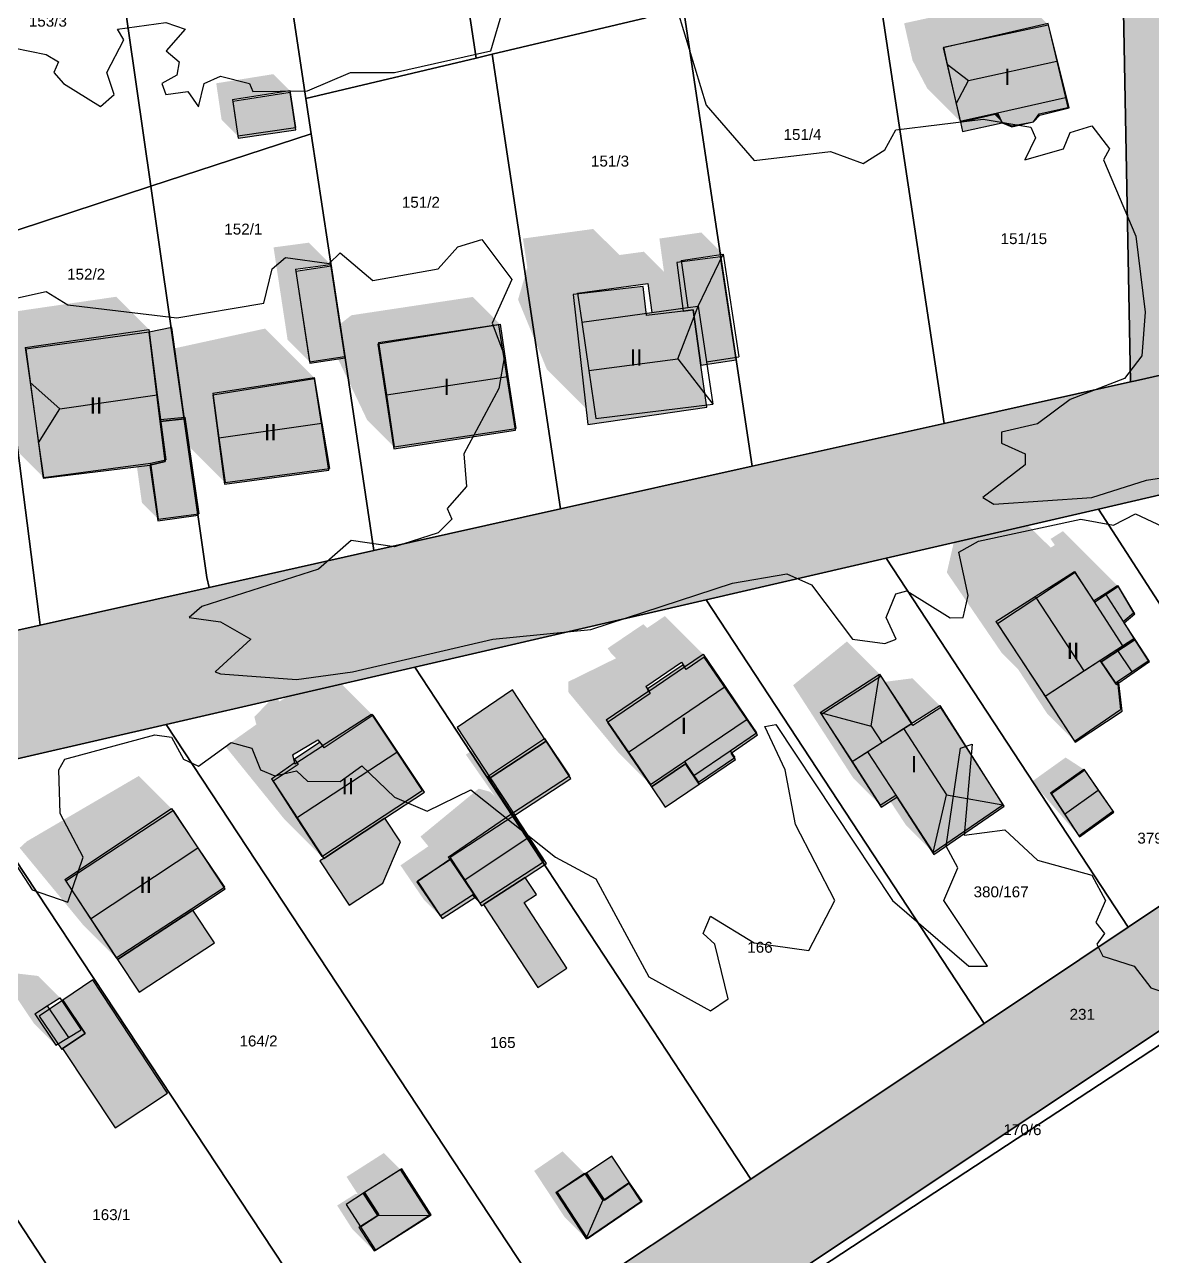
# Model space of a CAD drawing. Header units: millimetres. Extents: x 238 to 3518, y -74 to 2735.
# Drawn here: x 2136.5 to 2240, y 1288.6 to 1401.6 of the extents above; entities that cross this region are included whole.
import ezdxf
from ezdxf.enums import TextEntityAlignment as Align

# ---------------------------------------------------------------- set-up
doc = ezdxf.new("R2010")
doc.units = ezdxf.units.MM
for name, color, linetype in [('LP_Flurstueck_bez', 7, 'Continuous'), ('LP_Flurstuecke', 8, 'Continuous'), ('LP_Gebaeude_Dachaufsicht', 9, 'Continuous'), ('LP_Gebaeude_Dachschatten', 253, 'Continuous'), ('LP_Gebaeude_F', 254, 'Continuous'), ('LP_Gebaeude_Geschosszahl', 7, 'Continuous'), ('LP_Gebaeude_Schatten', 7, 'Continuous'), ('LP_Gebaeude_U', 7, 'Continuous'), ('LP_Topographie_Hoehenlinien', 8, 'Continuous'), ('LP_Verkehr_Strassen', 9, 'Continuous'), ('LP_Verkehr_Wege_Plaetze', 252, 'Continuous')]:
    doc.layers.add(name, color=color, linetype=linetype)
doc.styles.get("Standard").update_dxf_attribs({"font": 'arial.ttf'})

msp = doc.modelspace()

# ---------------------------------------------------------------- hatches: boundary and pattern name
at = {"layer": 'LP_Gebaeude_Dachschatten'}
for points in [[(2230.44, 1401.61), (2220.81, 1399.57), (2221.16, 1397.99), (2223.11, 1396.5), (2231.23, 1398.27)], [(2221.16, 1397.99), (2221.98, 1394.35), (2223.11, 1396.5)], [(2196.44, 1370.95), (2198.32, 1375.78), (2197.35, 1375.65), (2194.05, 1375.2), (2187.63, 1374.32), (2188.28, 1369.89)], [(2139.73, 1366.36), (2148.66, 1367.66), (2147.9, 1373.65), (2136.53, 1371.99), (2136.99, 1368.78)], [(2180.13, 1374.13), (2168.98, 1372.45), (2169.7, 1367.66), (2180.85, 1369.34)], [(2163.07, 1369.23), (2153.78, 1367.81), (2154.33, 1363.7), (2163.77, 1365.06)], [(2139.73, 1366.36), (2136.99, 1368.78), (2137.78, 1363.25)], [(2225.63, 1346.84), (2230.14, 1340), (2233.69, 1342.3), (2229.24, 1349.14)], [(2236.74, 1344.28), (2235.18, 1343.27), (2236.59, 1341.19), (2236.8, 1341.33), (2238.1, 1342.22)], [(2200.79, 1340.87), (2198.76, 1343.84), (2197.06, 1342.69), (2197.06, 1342.69), (2193.79, 1340.46), (2193.79, 1340.47), (2189.88, 1337.81), (2191.91, 1334.84)], [(2214.96, 1342.01), (2209.52, 1338.49), (2214.19, 1337.25)], [(2170.66, 1334.84), (2168.33, 1338.34), (2163.83, 1335.46), (2163.84, 1335.44), (2161.29, 1333.78), (2161.23, 1333.87), (2159.14, 1332.39), (2161.46, 1328.83)], [(2209.52, 1338.49), (2212.44, 1333.98), (2215.17, 1335.73), (2214.19, 1337.25)], [(2233.69, 1333.28), (2230.64, 1331.12), (2231.94, 1329.15), (2235.03, 1331.36)], [(2152.4, 1326.06), (2149.98, 1329.67), (2140.19, 1323.16), (2142.54, 1319.56)], [(2182.67, 1327), (2181.22, 1329.21), (2175.38, 1325.22), (2175.51, 1325.03), (2176.82, 1323.1)], [(2137.42, 1310.82), (2139.35, 1307.95), (2140.52, 1308.65), (2138.57, 1311.56)]]:
    msp.add_hatch(color=253, dxfattribs=at).paths.add_polyline_path(points)
at = {"layer": 'LP_Gebaeude_F'}
for points in [[(2220.79, 1399.51), (2222.37, 1392.68), (2225.81, 1393.47), (2226.2, 1392.6), (2227.1, 1392.24), (2229.08, 1392.7), (2229.66, 1393.31), (2232.37, 1393.98), (2230.44, 1401.73)], [(2155.6, 1394.56), (2156.08, 1391.21), (2161.39, 1391.97), (2160.85, 1395.4)], [(2222.37, 1392.68), (2222.57, 1391.83), (2226.2, 1392.6), (2225.81, 1393.47)], [(2161.4, 1378.97), (2162.66, 1370.56), (2165.9, 1371.04), (2164.64, 1379.46)], [(2196.34, 1379.78), (2196.92, 1375.34), (2197.84, 1375.46), (2198.56, 1370.38), (2201.79, 1370.85), (2200.37, 1380.32)], [(2186.84, 1376.85), (2188.19, 1364.93), (2199.09, 1366.51), (2198.56, 1370.38), (2197.84, 1375.46), (2196.92, 1375.34), (2193.58, 1374.94), (2193.27, 1377.58)], [(2147.92, 1373.39), (2148.94, 1365.21), (2151.18, 1365.43), (2150, 1373.82)], [(2168.92, 1372.31), (2170.37, 1362.7), (2181.55, 1364.41), (2180, 1374.08)], [(2136.6, 1371.85), (2138.21, 1360.01), (2147.99, 1361.2), (2149.39, 1361.52), (2148.94, 1365.21), (2147.92, 1373.39)], [(2153.76, 1367.63), (2154.85, 1359.45), (2164.42, 1360.72), (2163.09, 1369.1)], [(2147.99, 1361.2), (2148.71, 1356.07), (2152.42, 1356.59), (2151.18, 1365.43), (2148.94, 1365.21), (2149.39, 1361.52)], [(2225.78, 1346.64), (2232.91, 1335.77), (2237.22, 1338.6), (2236.92, 1341.21), (2236.71, 1341.07), (2235.29, 1343.15), (2238.42, 1345.19), (2237.41, 1346.73), (2238.38, 1347.54), (2236.89, 1350.04), (2234.71, 1348.61), (2232.92, 1351.33)], [(2235.29, 1343.15), (2236.71, 1341.07), (2236.92, 1341.21), (2239.74, 1343.17), (2238.42, 1345.19)], [(2189.99, 1337.57), (2194.02, 1331.66), (2197.14, 1333.78), (2198.41, 1331.91), (2201.74, 1334.17), (2201.33, 1334.77), (2203.75, 1336.43), (2198.86, 1343.57), (2197.2, 1342.44), (2196.92, 1342.86), (2193.63, 1340.64), (2193.9, 1340.23)], [(2209.64, 1338.3), (2215.11, 1329.81), (2216.54, 1330.73), (2219.95, 1325.46), (2226.38, 1329.89), (2220.57, 1338.94), (2218, 1337.29), (2215.09, 1341.81)], [(2176.18, 1337.11), (2179.22, 1332.49), (2184.37, 1335.87), (2181.28, 1340.56)], [(2159.29, 1332.2), (2163.94, 1325.1), (2169.56, 1328.78), (2173.18, 1331.18), (2168.49, 1338.26), (2163.97, 1335.26), (2163.63, 1335.78), (2161.25, 1334.22), (2161.59, 1333.71)], [(2179.22, 1332.49), (2181.48, 1329.06), (2186.63, 1332.44), (2184.37, 1335.87)], [(2194.02, 1331.66), (2195.29, 1329.79), (2198.41, 1331.91), (2197.14, 1333.78)], [(2230.73, 1331.02), (2233.32, 1327.09), (2236.45, 1329.35), (2233.78, 1333.19)], [(2140.29, 1323.01), (2145.03, 1315.82), (2151.93, 1320.36), (2154.9, 1322.32), (2150.16, 1329.51)], [(2163.6, 1324.88), (2166.28, 1320.8), (2169.38, 1322.84), (2170.98, 1326.61), (2169.56, 1328.78), (2163.94, 1325.1)], [(2175.55, 1325.18), (2175.65, 1325.02), (2177.89, 1321.58), (2178.43, 1320.75), (2178.62, 1320.87), (2182.44, 1323.36), (2184.38, 1324.62), (2181.48, 1329.06)], [(2172.56, 1323.01), (2174.8, 1319.57), (2177.89, 1321.58), (2175.65, 1325.02)], [(2178.62, 1320.87), (2183.58, 1313.26), (2186.26, 1315.01), (2182.33, 1321.05), (2183.47, 1321.78), (2182.44, 1323.36)], [(2145.03, 1315.82), (2147.01, 1312.81), (2153.91, 1317.34), (2151.93, 1320.36)], [(2139.98, 1307.65), (2144.79, 1300.37), (2149.62, 1303.56), (2142.77, 1313.95), (2139.99, 1312.09), (2142.04, 1309.02)], [(2137.82, 1310.63), (2139.9, 1307.57), (2139.98, 1307.65), (2142.04, 1309.02), (2139.99, 1312.09)], [(2188.06, 1296.22), (2189.71, 1293.72), (2192.02, 1295.33), (2190.4, 1297.77)], [(2167.31, 1291.29), (2168.69, 1289.13), (2173.8, 1292.39), (2171.11, 1296.6), (2167.69, 1294.42), (2169, 1292.37)], [(2185.37, 1294.45), (2188.15, 1290.21), (2193.17, 1293.63), (2192.02, 1295.33), (2189.71, 1293.72), (2188.06, 1296.22)], [(2166, 1293.34), (2167.31, 1291.29), (2169, 1292.37), (2167.69, 1294.42)]]:
    msp.add_hatch(color=254, dxfattribs=at).paths.add_polyline_path(points)
at = {"layer": 'LP_Gebaeude_Schatten'}
for points in [[(2220.81, 1399.57), (2222.34, 1392.75), (2219.34, 1395.75), (2217.98, 1398.35), (2217.21, 1401.75), (2222.83, 1402.97), (2222.68, 1403.6), (2227.44, 1404.61), (2230.44, 1401.61), (2220.81, 1399.57)], [(2154.08, 1396.24), (2159.32, 1397.08), (2160.82, 1395.58), (2155.58, 1394.74), (2156.07, 1391.41), (2154.57, 1392.91), (2154.08, 1396.24)], [(2244.31, 1389.9), (2243.37, 1394.13), (2244.01, 1395.51), (2246.64, 1394.9), (2248.64, 1392.9), (2247.01, 1392.51), (2245.37, 1392.13), (2246.89, 1385.28), (2243.96, 1384.62), (2244.81, 1380.86), (2245.53, 1377.72), (2246.39, 1373.95), (2242.39, 1377.95), (2239.03, 1384.22), (2238.31, 1387.36), (2239.96, 1388.62), (2242.39, 1389.78), (2244.31, 1389.9)], [(2225.78, 1393.53), (2226.18, 1392.68), (2225.41, 1393.44), (2225.78, 1393.53)], [(2200.61, 1380.55), (2196.75, 1379.99), (2197.35, 1375.65), (2194.05, 1375.2), (2193.68, 1377.87), (2187.23, 1376.99), (2187.63, 1374.32), (2188.28, 1369.89), (2188.93, 1365.47), (2184.43, 1369.97), (2181.78, 1376.39), (2182.63, 1379.32), (2182.23, 1381.99), (2188.68, 1382.87), (2191.08, 1380.48), (2192.35, 1380.65), (2193.32, 1380.78), (2195.17, 1378.94), (2194.75, 1381.99), (2198.61, 1382.55), (2200.61, 1380.55)], [(2159.34, 1381.18), (2162.58, 1381.61), (2164.58, 1379.61), (2161.34, 1379.18), (2162.63, 1370.69), (2160.63, 1372.69), (2159.34, 1381.18)], [(2147.9, 1373.65), (2136.53, 1371.99), (2136.99, 1368.78), (2137.78, 1363.25), (2138.24, 1360.05), (2135.24, 1363.05), (2132.78, 1368.25), (2131.99, 1373.78), (2133.53, 1374.99), (2144.9, 1376.65), (2147.9, 1373.65)], [(2180.13, 1374.13), (2168.98, 1372.45), (2170.42, 1362.86), (2167.92, 1365.36), (2165.2, 1371.06), (2165.84, 1371.15), (2165.4, 1374.1), (2166.48, 1374.95), (2177.63, 1376.63), (2180.13, 1374.13)], [(2158.57, 1373.73), (2163.07, 1369.23), (2153.78, 1367.81), (2154.89, 1359.59), (2151.6, 1362.88), (2151.2, 1365.6), (2148.95, 1365.38), (2148.74, 1367.01), (2149.3, 1367.06), (2148.44, 1369.41), (2148.39, 1369.78), (2149.78, 1371.81), (2158.57, 1373.73)], [(2146.78, 1361.19), (2148.05, 1361.36), (2148.76, 1356.24), (2147.26, 1357.74), (2146.78, 1361.19)], [(2235.65, 1349.42), (2234.58, 1348.75), (2232.84, 1351.43), (2225.63, 1346.84), (2230.14, 1340), (2232.85, 1335.87), (2230.35, 1338.37), (2227.64, 1342.5), (2226.14, 1344), (2221.13, 1351.34), (2222.24, 1356.14), (2228.34, 1355.93), (2230.66, 1353.62), (2231.04, 1353.86), (2230.65, 1354.42), (2231.79, 1355.14), (2236.79, 1350.14), (2235.65, 1349.42)], [(2186.41, 1340.34), (2186.38, 1341.31), (2190.78, 1343.47), (2190.29, 1343.96), (2190.29, 1343.97), (2190, 1344.38), (2193.28, 1346.6), (2193.63, 1346.25), (2195.26, 1347.34), (2198.76, 1343.84), (2197.06, 1342.69), (2196.78, 1343.1), (2193.5, 1340.88), (2193.79, 1340.47), (2189.88, 1337.81), (2191.91, 1334.84), (2193.94, 1331.87), (2190.94, 1334.87), (2186.41, 1340.34)], [(2209.94, 1336.48), (2207.02, 1340.99), (2211.96, 1345.01), (2214.96, 1342.01), (2209.52, 1338.49), (2212.44, 1333.98), (2215.02, 1330), (2212.52, 1332.5), (2209.94, 1336.48)], [(2154.96, 1335.33), (2155.64, 1335.89), (2157.73, 1337.37), (2157.76, 1337.39), (2157.58, 1338.09), (2159.41, 1339.98), (2159.89, 1339.5), (2164.33, 1342.34), (2168.33, 1338.34), (2163.83, 1335.46), (2163.41, 1335.98), (2161.08, 1334.59), (2161.26, 1333.89), (2161.23, 1333.87), (2159.14, 1332.39), (2161.46, 1328.83), (2163.78, 1325.26), (2160.28, 1328.76), (2154.96, 1335.33)], [(2217.91, 1337.48), (2215.42, 1341.3), (2217.98, 1341.63), (2220.48, 1339.13), (2217.91, 1337.48)], [(2182.21, 1338.11), (2184.21, 1336.11), (2178.99, 1332.62), (2181.22, 1329.21), (2175.38, 1325.22), (2175.51, 1325.03), (2172.49, 1322.96), (2174.63, 1319.82), (2173.13, 1321.32), (2170.99, 1324.46), (2173.55, 1326.21), (2172.82, 1327.1), (2178.17, 1331.5), (2179.22, 1331.21), (2179.72, 1330.71), (2176.99, 1334.62), (2182.21, 1338.11)], [(2233.69, 1333.28), (2230.64, 1331.12), (2233.24, 1327.18), (2228.94, 1332.15), (2232.03, 1334.36), (2233.69, 1333.28)], [(2197.05, 1333.99), (2197.92, 1332.72), (2198.33, 1332.11), (2196.7, 1333.75), (2197.05, 1333.99)], [(2136.69, 1326.66), (2146.98, 1332.67), (2149.98, 1329.67), (2140.19, 1323.16), (2142.54, 1319.56), (2144.89, 1315.96), (2141.89, 1318.96), (2136.04, 1326.06), (2136.69, 1326.66)], [(2215.83, 1330.51), (2216.45, 1330.9), (2219.88, 1325.65), (2217.38, 1328.15), (2215.83, 1330.51)], [(2177.7, 1321.81), (2178.26, 1320.99), (2177.53, 1321.71), (2177.7, 1321.81)], [(2137.42, 1310.82), (2139.35, 1307.95), (2137.35, 1309.95), (2135.42, 1312.82), (2135.57, 1314.56), (2137.73, 1314.31), (2139.73, 1312.31), (2137.42, 1310.82)], [(2166.04, 1295.87), (2169.47, 1298.06), (2170.97, 1296.56), (2167.54, 1294.37), (2168.87, 1292.31), (2167.18, 1291.24), (2168.56, 1289.08), (2166.56, 1291.08), (2165.18, 1293.24), (2166.87, 1294.31), (2167.05, 1294.31), (2166.04, 1295.87)], [(2186.04, 1292.19), (2183.26, 1296.42), (2185.87, 1298.21), (2187.87, 1296.21), (2185.26, 1294.42), (2188.04, 1290.19), (2186.54, 1291.69), (2186.04, 1292.19)], [(2189.57, 1293.7), (2188.4, 1295.43), (2190.43, 1296.82), (2191.93, 1295.32), (2189.57, 1293.7)]]:
    msp.add_hatch(color=7, dxfattribs=at).paths.add_polyline_path(points)
at = {"layer": 'LP_Verkehr_Strassen'}
for points in [[(2043.69, 1321.63), (2046.54, 1314.65), (2048.68, 1316.27), (2050.73, 1317.18), (2055.62, 1318.53), (2064.41, 1320.95), (2088.17, 1327.01), (2114.55, 1333.15), (2137.44, 1338.17), (2184.07, 1348.41), (2214.52, 1355.66), (2240.75, 1361.65), (2289.51, 1372.5), (2309.58, 1378.38), (2320.3, 1381.91), (2320.87, 1382.1), (2331.34, 1385.46), (2333.57, 1385.45), (2335.19, 1385.22), (2336.35, 1384.3), (2337.21, 1383.3), (2337.21, 1382.14), (2336.74, 1381.37), (2335.43, 1379.98), (2333.29, 1378.13), (2338.45, 1378.88), (2340.46, 1381.09), (2343.08, 1383.46), (2345.88, 1385.62), (2354.95, 1391.96), (2364.07, 1398.22), (2373.26, 1404.38), (2382.5, 1410.46), (2391.8, 1416.45), (2401.29, 1422.1), (2410.67, 1427.92), (2419.94, 1433.91), (2429.07, 1440.03), (2533.35, 1509.42), (2534.98, 1509.74), (2536.6, 1509.33), (2537.88, 1508.27), (2543.88, 1512.3), (2543.03, 1513.45), (2541.97, 1514.86), (2538.59, 1519.39), (2426.02, 1444.59), (2421.02, 1441.22), (2379.71, 1414.99), (2360.11, 1405.3), (2339.62, 1395.95), (2319.26, 1388.15), (2297.95, 1381.2), (2282.88, 1377.14), (2269.95, 1374.06), (2257.1, 1371), (2246.14, 1368.71), (2245.2, 1370.45), (2238.43, 1368.93), (2238, 1368.84), (2237.94, 1366.48), (2236.44, 1366.18), (2226.71, 1364), (2175.03, 1352.44), (2146.14, 1345.97), (2115.61, 1339.3), (2094.22, 1334.28), (2049.71, 1322.86)], [(2028.83, 1384.66), (2066.66, 1405.14), (2074.73, 1410.63), (2080.24, 1412.87), (2096.7, 1419.53), (2097.16, 1419.71), (2122.53, 1429.48), (2125.18, 1430.5), (2127.1, 1430.95), (2141.27, 1434.27), (2141.74, 1434.38), (2156.18, 1435.63), (2171.97, 1438.1), (2187.67, 1441.26), (2202.97, 1447.12), (2218.25, 1453.02), (2229.62, 1457.42), (2236.23, 1451.84), (2237.16, 1412.59), (2238, 1368.84), (2238.43, 1368.93), (2245.2, 1370.45), (2243.4, 1373.84), (2242.69, 1411.97), (2242.24, 1436.06), (2242.1, 1442.33), (2241.63, 1456.45), (2244.29, 1462.55), (2255.24, 1464.18), (2271.1, 1464.35), (2270.4, 1473.48), (2274.6, 1487.45), (2275.9, 1491.74), (2275.46, 1502.58), (2272.22, 1502.45), (2269.33, 1496.35), (2268.39, 1487.61), (2262.05, 1471.38), (2251.8, 1474.39), (2218.84, 1460.74), (2186.02, 1447.16), (2167.82, 1442.97), (2153.6, 1441.05), (2149, 1440.43), (2124.6, 1434.21), (2042.4, 1403.31), (2038.69, 1405.18), (2036.74, 1401.12)]]:
    msp.add_hatch(color=9, dxfattribs=at).paths.add_polyline_path(points)
at = {"layer": 'LP_Verkehr_Wege_Plaetze'}
for points in [[(2045.47, 1309.01), (2046.65, 1306.43), (2047.47, 1304.83), (2049.74, 1306.57), (2053.28, 1315.25), (2063.33, 1317.56), (2081.88, 1321.83), (2095.87, 1325.04), (2111.55, 1328.65), (2130.33, 1332.98), (2149.49, 1337.4), (2172.3, 1342.66), (2199.03, 1348.83), (2215.55, 1352.64), (2235.05, 1357.15), (2241.11, 1358.55), (2259.21, 1362.84), (2264.59, 1364.11), (2284.04, 1368.69), (2286.52, 1369.36), (2321.91, 1378.85), (2320.87, 1382.1), (2320.3, 1381.91), (2309.58, 1378.38), (2289.51, 1372.5), (2240.75, 1361.65), (2214.52, 1355.66), (2184.07, 1348.41), (2137.44, 1338.17), (2114.55, 1333.15), (2088.17, 1327.01), (2064.41, 1320.95), (2055.62, 1318.53), (2050.73, 1317.18), (2048.68, 1316.27), (2046.54, 1314.65), (2046.46, 1314.46), (2045.5, 1311.58)], [(2097.25, 1233.36), (2106.09, 1219.68), (2109.26, 1221.8), (2111.19, 1223.07), (2347.02, 1380.12), (2338.45, 1378.88), (2333.29, 1378.13), (2324.93, 1376.92), (2291.77, 1354.8), (2272.71, 1342.08), (2268.01, 1338.94), (2267.47, 1338.61), (2253.21, 1329.09), (2237.78, 1318.78), (2224.57, 1309.96), (2203.14, 1295.67), (2184.94, 1283.54), (2169.7, 1273.37), (2154.57, 1263.28), (2147.21, 1258.36), (2139.86, 1253.45), (2107.11, 1231.45)], [(2032.67, 1330.44), (2033.6, 1326.3), (2035.05, 1325.02), (2036.94, 1323.47), (2037.62, 1322.92), (2040.52, 1321.46), (2042.78, 1321.45), (2043.69, 1321.63), (2049.71, 1322.86), (2094.22, 1334.28), (2115.61, 1339.3), (2146.14, 1345.97), (2175.03, 1352.44), (2226.71, 1364), (2236.44, 1366.18), (2237.94, 1366.48), (2238, 1368.84), (2220.87, 1365.02), (2203.27, 1361.09), (2185.66, 1357.17), (2168.55, 1353.35), (2153.43, 1349.97), (2137.91, 1346.5), (2114.48, 1341.26), (2089.75, 1335.74), (2086.81, 1335.08), (2069.11, 1331.93), (2049.45, 1327.57), (2042.02, 1325.84)]]:
    msp.add_hatch(color=252, dxfattribs=at).paths.add_polyline_path(points)

# ---------------------------------------------------------------- linework, layer by layer
at = {"layer": 'LP_Flurstuecke', "color": 8}
for points in [[(2111.19, 1223.07), (2127.02, 1220.44), (2211.36, 1211.54), (2284.36, 1204.41), (2368.34, 1196.21), (2459.74, 1185.46), (2481.94, 1181.46), (2490.63, 1179.32), (2500.26, 1175.99), (2512.75, 1170.78), (2532.27, 1442.96), (2453.98, 1450), (2443.46, 1443.02), (2350.52, 1380.04)], [(2171.97, 1438.1), (2177.92, 1398.56), (2179.4, 1398.91), (2193.53, 1402.26), (2187.67, 1441.26)], [(2156.18, 1435.63), (2162.3, 1394.86), (2177.92, 1398.56), (2171.97, 1438.1)], [(2141.27, 1434.27), (2148.08, 1386.8), (2162.78, 1391.59), (2162.3, 1394.86), (2156.18, 1435.63), (2141.74, 1434.38)], [(2127.1, 1430.95), (2133.35, 1381.97), (2148.08, 1386.8), (2141.27, 1434.27)], [(2214.52, 1407.23), (2220.87, 1365.02), (2238, 1368.84), (2237.16, 1412.59), (2224.78, 1409.66)], [(2196.96, 1403.07), (2203.27, 1361.09), (2220.87, 1365.02), (2214.52, 1407.23), (2209.17, 1405.97)], [(2179.4, 1398.91), (2185.66, 1357.17), (2203.27, 1361.09), (2196.96, 1403.07), (2193.53, 1402.26)], [(2162.3, 1394.86), (2162.78, 1391.59), (2165.9, 1371.04), (2168.55, 1353.35), (2185.66, 1357.17), (2179.4, 1398.91), (2177.92, 1398.56)], [(2148.08, 1386.8), (2153.23, 1350.87), (2153.43, 1349.97), (2168.55, 1353.35), (2165.9, 1371.04), (2162.78, 1391.59)], [(2133.35, 1381.97), (2137.79, 1347.49), (2137.91, 1346.5), (2153.43, 1349.97), (2153.23, 1350.87), (2148.08, 1386.8)], [(2109.9, 1376.74), (2110.32, 1373.47), (2114.48, 1341.26), (2137.91, 1346.5), (2137.79, 1347.49), (2133.35, 1381.97)], [(2111.19, 1223.07), (2350.52, 1380.04), (2349.39, 1381.72), (2347.02, 1380.12)], [(2097.25, 1233.36), (2106.09, 1219.68), (2109.26, 1221.8), (2111.19, 1223.07), (2347.02, 1380.12), (2338.45, 1378.88), (2333.29, 1378.13), (2324.93, 1376.92), (2291.77, 1354.8), (2272.71, 1342.08), (2268.01, 1338.94), (2267.47, 1338.61), (2253.21, 1329.09), (2237.78, 1318.78), (2224.57, 1309.96), (2203.14, 1295.67), (2184.94, 1283.54), (2169.7, 1273.37), (2154.57, 1263.28), (2147.21, 1258.36), (2139.86, 1253.45), (2107.11, 1231.45)], [(2235.05, 1357.15), (2243.38, 1344.28), (2247.41, 1338.06), (2250.63, 1333.08), (2253.21, 1329.09), (2267.47, 1338.61), (2268.01, 1338.94), (2263.51, 1351.16), (2260.46, 1359.43), (2259.27, 1362.66), (2259.21, 1362.84), (2241.11, 1358.55)], [(2215.55, 1352.64), (2237.78, 1318.78), (2253.21, 1329.09), (2250.63, 1333.08), (2247.41, 1338.06), (2243.38, 1344.28), (2235.05, 1357.15)], [(2199.03, 1348.83), (2224.57, 1309.96), (2237.78, 1318.78), (2215.55, 1352.64)], [(2172.3, 1342.66), (2203.14, 1295.67), (2224.57, 1309.96), (2199.03, 1348.83)], [(2149.49, 1337.4), (2184.94, 1283.54), (2203.14, 1295.67), (2172.3, 1342.66)], [(2130.33, 1332.98), (2169.7, 1273.37), (2184.94, 1283.54), (2149.49, 1337.4)], [(2111.55, 1328.65), (2124.54, 1309.09), (2124.58, 1309.02), (2127.69, 1304.3), (2154.57, 1263.28), (2169.7, 1273.37), (2130.33, 1332.98)], [(2095.87, 1325.04), (2102.25, 1315.38), (2108.03, 1306.6), (2119.57, 1289.12), (2130.21, 1284.22), (2147.21, 1258.36), (2154.57, 1263.28), (2127.69, 1304.3), (2124.58, 1309.02), (2124.54, 1309.09), (2111.55, 1328.65)]]:
    msp.add_lwpolyline(points, close=True, dxfattribs=at)
for points in [[(2237.16, 1412.59), (2238, 1368.84), (2238.43, 1368.93), (2245.2, 1370.45)], [(2245.2, 1370.45), (2238.43, 1368.93), (2238, 1368.84), (2220.87, 1365.02), (2203.27, 1361.09), (2185.66, 1357.17), (2168.55, 1353.35), (2153.43, 1349.97), (2137.91, 1346.5), (2114.48, 1341.26)], [(2130.33, 1332.98), (2149.49, 1337.4), (2172.3, 1342.66), (2199.03, 1348.83), (2215.55, 1352.64), (2235.05, 1357.15), (2241.11, 1358.55)]]:
    msp.add_lwpolyline(points, dxfattribs=at)
at = {"layer": 'LP_Gebaeude_Dachaufsicht', "color": 9}
for p, q in [((2220.81, 1399.57, 78.25), (2230.44, 1401.61, 78.25)), ((2230.44, 1401.61, 78.25), (2231.23, 1398.27, 81.69)), ((2220.81, 1399.57, 78.25), (2221.16, 1397.99, 79.84)), ((2221.16, 1397.99, 79.84), (2223.11, 1396.5, 81.69)), ((2221.16, 1397.99, 79.84), (2221.98, 1394.35, 79.87)), ((2223.11, 1396.5, 81.69), (2231.23, 1398.27, 81.69)), ((2231.23, 1398.27, 81.69), (2232.02, 1394.94, 78.25)), ((2221.98, 1394.35, 79.87), (2223.11, 1396.5, 81.69)), ((2155.58, 1394.74, 76.26), (2160.82, 1395.58, 76.26)), ((2160.82, 1395.58, 76.26), (2161.36, 1392.17, 76.26)), ((2155.58, 1394.74, 76.26), (2156.07, 1391.41, 76.26)), ((2221.98, 1394.35, 79.87), (2222.34, 1392.75, 78.25)), ((2225.78, 1393.53, 78.25), (2232.02, 1394.94, 78.25)), ((2229.6, 1393.44, 78.25), (2232.23, 1394.02, 78.25)), ((2232.02, 1394.94, 78.25), (2232.23, 1394.02, 78.25)), ((2222.34, 1392.75, 78.25), (2225.78, 1393.53, 78.25)), ((2225.78, 1393.53, 78.25), (2226.18, 1392.68, 78.25)), ((2229.08, 1392.69, 78.25), (2229.6, 1393.44, 78.25)), ((2156.07, 1391.41, 76.26), (2161.36, 1392.17, 76.26)), ((2226.18, 1392.68, 78.25), (2227.08, 1392.33, 78.25)), ((2227.08, 1392.33, 78.25), (2229.08, 1392.69, 78.25)), ((2196.75, 1379.99, 77.5), (2200.61, 1380.55, 77.5)), ((2198.32, 1375.78, 77.5), (2200.61, 1380.55, 77.5)), ((2198.32, 1375.78, 77.5), (2200.61, 1380.55, 77.5)), ((2200.61, 1380.55, 77.5), (2202.05, 1371.12, 77.5)), ((2161.34, 1379.18, 77.8), (2164.58, 1379.61, 77.8)), ((2164.58, 1379.61, 77.8), (2165.84, 1371.15, 77.8)), ((2196.75, 1379.99, 77.5), (2197.35, 1375.65, 77.5)), ((2161.34, 1379.18, 77.8), (2162.63, 1370.69, 77.8)), ((2187.23, 1376.99, 81.48), (2193.68, 1377.87, 81.48)), ((2187.23, 1376.99, 81.48), (2187.63, 1374.32, 81.48)), ((2193.68, 1377.87, 81.48), (2194.05, 1375.2, 81.48)), ((2187.63, 1374.32, 81.48), (2194.05, 1375.2, 81.48)), ((2194.05, 1375.2, 81.48), (2197.35, 1375.65, 81.48)), ((2196.44, 1370.95, 83.88), (2198.32, 1375.78, 81.48)), ((2197.35, 1375.65, 81.48), (2198.32, 1375.78, 81.48)), ((2197.35, 1375.65, 77.5), (2198.32, 1375.78, 77.5)), ((2198.32, 1375.78, 81.48), (2199.07, 1370.68, 81.48)), ((2198.32, 1375.78, 77.5), (2199.07, 1370.68, 77.5)), ((2136.53, 1371.99, 79.44), (2147.9, 1373.65, 79.44)), ((2147.9, 1373.65, 79.44), (2148.66, 1367.66, 84.71)), ((2168.98, 1372.45, 78.56), (2180.13, 1374.13, 78.56)), ((2180.13, 1374.13, 78.56), (2180.85, 1369.34, 82.92)), ((2187.63, 1374.32, 81.48), (2188.28, 1369.89, 83.88)), ((2168.98, 1372.45, 78.56), (2169.7, 1367.66, 82.92)), ((2136.53, 1371.99, 79.44), (2136.99, 1368.78, 82.27)), ((2162.63, 1370.69, 77.8), (2165.84, 1371.15, 77.8)), ((2188.28, 1369.89, 83.88), (2196.44, 1370.95, 83.88)), ((2196.44, 1370.95, 83.88), (2199.64, 1366.78, 81.48)), ((2199.07, 1370.68, 77.5), (2202.05, 1371.12, 77.5)), ((2199.07, 1370.68, 81.48), (2199.64, 1366.78, 81.48)), ((2153.78, 1367.81, 81.56), (2163.07, 1369.23, 81.56)), ((2163.07, 1369.23, 81.56), (2163.77, 1365.06, 83.81)), ((2169.7, 1367.66, 82.92), (2180.85, 1369.34, 82.92)), ((2180.85, 1369.34, 82.92), (2181.58, 1364.56, 78.56)), ((2188.28, 1369.89, 83.88), (2188.93, 1365.47, 81.48)), ((2136.99, 1368.78, 82.27), (2137.78, 1363.25, 82.26)), ((2136.99, 1368.78, 82.27), (2139.73, 1366.36, 84.71)), ((2139.73, 1366.36, 84.71), (2148.66, 1367.66, 84.71)), ((2148.66, 1367.66, 84.71), (2148.95, 1365.38, 82.7)), ((2153.78, 1367.81, 81.56), (2154.33, 1363.7, 83.81)), ((2169.7, 1367.66, 82.92), (2170.42, 1362.86, 78.56)), ((2137.78, 1363.25, 82.26), (2139.73, 1366.36, 84.71)), ((2188.93, 1365.47, 81.48), (2199.64, 1366.78, 81.48)), ((2148.95, 1365.38, 77.56), (2151.2, 1365.6, 77.56)), ((2148.95, 1365.38, 77.56), (2149.45, 1361.69, 77.56)), ((2148.95, 1365.38, 82.7), (2149.45, 1361.69, 79.44)), ((2151.2, 1365.6, 77.56), (2152.49, 1356.73, 77.56)), ((2154.33, 1363.7, 83.81), (2163.77, 1365.06, 83.81)), ((2163.77, 1365.06, 83.81), (2164.47, 1360.89, 81.56)), ((2170.42, 1362.86, 78.56), (2181.58, 1364.56, 78.56)), ((2154.33, 1363.7, 83.81), (2154.89, 1359.59, 81.56)), ((2137.78, 1363.25, 82.26), (2138.24, 1360.05, 79.44)), ((2138.24, 1360.05, 79.44), (2148.05, 1361.36, 79.33)), ((2148.05, 1361.36, 79.33), (2149.45, 1361.69, 79.44)), ((2148.05, 1361.36, 77.56), (2149.45, 1361.69, 77.56)), ((2148.05, 1361.36, 77.56), (2148.76, 1356.24, 77.56)), ((2154.89, 1359.59, 81.56), (2164.47, 1360.89, 81.56)), ((2148.76, 1356.24, 77.56), (2152.49, 1356.73, 77.56)), ((2229.24, 1349.14, 84.84), (2232.84, 1351.43, 81.36)), ((2232.84, 1351.43, 81.36), (2234.58, 1348.75, 81.36)), ((2235.65, 1349.42, 81.89), (2236.79, 1350.14, 81.89)), ((2236.79, 1350.14, 81.89), (2238.27, 1347.63, 81.89)), ((2225.63, 1346.84, 81.36), (2229.24, 1349.14, 84.84)), ((2229.24, 1349.14, 84.84), (2233.69, 1342.3, 84.84)), ((2234.58, 1348.75, 81.36), (2235.65, 1349.42, 81.36)), ((2234.58, 1348.75, 81.36), (2237.25, 1344.61, 81.36)), ((2235.65, 1349.42, 81.89), (2237.3, 1346.84, 81.89)), ((2235.65, 1349.42, 81.36), (2237.3, 1346.84, 81.36)), ((2237.3, 1346.84, 81.89), (2238.27, 1347.63, 81.89)), ((2225.63, 1346.84, 81.36), (2230.14, 1340, 81.36)), ((2237.3, 1346.84, 81.36), (2238.3, 1345.29, 81.36)), ((2233.69, 1342.3, 84.84), (2237.25, 1344.61, 81.36)), ((2235.18, 1343.27, 78.82), (2236.74, 1344.28, 80.82)), ((2236.74, 1344.28, 80.82), (2238.3, 1345.29, 78.82)), ((2236.74, 1344.28, 80.82), (2238.1, 1342.22, 80.82)), ((2237.25, 1344.61, 81.36), (2238.3, 1345.29, 81.36)), ((2238.3, 1345.29, 78.82), (2239.61, 1343.24, 78.82)), ((2193.5, 1340.88, 80.3), (2196.78, 1343.1, 80.3)), ((2196.78, 1343.1, 80.3), (2197.06, 1342.69, 80.3)), ((2197.06, 1342.69, 80.29), (2198.76, 1343.84, 80.3)), ((2198.76, 1343.84, 80.3), (2200.79, 1340.87, 83.5)), ((2230.14, 1340, 79.11), (2235.18, 1343.27, 79.11)), ((2235.18, 1343.27, 79.11), (2236.59, 1341.19, 79.11)), ((2235.18, 1343.27, 78.82), (2236.59, 1341.19, 78.82)), ((2238.1, 1342.22, 80.82), (2239.61, 1343.24, 78.82)), ((2193.79, 1340.46, 80.3), (2197.06, 1342.69, 80.3)), ((2197.06, 1342.69, 80.29), (2197.06, 1342.69, 80.3)), ((2197.06, 1342.69, 80.3), (2197.06, 1342.69, 80.3)), ((2209.52, 1338.49, 79.73), (2214.96, 1342.01, 79.73)), ((2214.19, 1337.25, 81.39), (2214.96, 1342.01, 79.73)), ((2214.96, 1342.01, 79.73), (2217.91, 1337.48, 79.73)), ((2230.14, 1340, 81.36), (2233.69, 1342.3, 84.84)), ((2236.8, 1341.33, 79.09), (2238.1, 1342.22, 80.82)), ((2191.91, 1334.84, 83.5), (2200.79, 1340.87, 83.5)), ((2193.5, 1340.88, 80.3), (2193.79, 1340.47, 80.3)), ((2200.79, 1340.87, 83.5), (2202.81, 1337.89, 80.3)), ((2236.59, 1341.19, 79.11), (2236.8, 1341.33, 79.11)), ((2236.59, 1341.19, 78.82), (2236.8, 1341.33, 79.09)), ((2236.8, 1341.33, 79.11), (2237.07, 1338.75, 79.11)), ((2189.88, 1337.81, 80.3), (2193.79, 1340.47, 80.29)), ((2193.79, 1340.47, 80.3), (2193.79, 1340.46, 80.3)), ((2193.79, 1340.47, 80.29), (2193.79, 1340.46, 80.3)), ((2230.14, 1340, 79.11), (2232.85, 1335.87, 79.11)), ((2217.16, 1337.01, 81.85), (2220.48, 1339.13, 79.71)), ((2220.48, 1339.13, 79.71), (2226.27, 1330.02, 79.71)), ((2232.85, 1335.87, 79.11), (2237.07, 1338.75, 79.11)), ((2163.83, 1335.46, 81.12), (2168.33, 1338.34, 81.15)), ((2168.33, 1338.34, 81.15), (2170.66, 1334.84, 85.12)), ((2189.88, 1337.81, 80.3), (2191.91, 1334.84, 83.5)), ((2197.05, 1333.99, 80.3), (2202.81, 1337.89, 80.3)), ((2202.81, 1337.89, 80.3), (2203.67, 1336.63, 80.3)), ((2209.52, 1338.49, 79.73), (2214.19, 1337.25, 81.39)), ((2209.52, 1338.49, 79.73), (2212.44, 1333.98, 79.73)), ((2215.83, 1336.15, 80.99), (2217.91, 1337.48, 79.73)), ((2201.24, 1334.98, 80.3), (2203.67, 1336.63, 80.3)), ((2214.19, 1337.25, 81.39), (2215.17, 1335.73, 81.39)), ((2215.83, 1336.15, 80.99), (2217.16, 1337.01, 81.85)), ((2217.16, 1337.01, 81.85), (2221.09, 1330.92, 81.85)), ((2161.08, 1334.59, 81.15), (2163.41, 1335.98, 81.15)), ((2161.29, 1333.78, 81.15), (2163.84, 1335.44, 81.15)), ((2163.41, 1335.98, 81.15), (2163.83, 1335.46, 81.15)), ((2163.83, 1335.46, 81.12), (2163.84, 1335.44, 81.15)), ((2163.83, 1335.46, 81.15), (2163.84, 1335.44, 81.15)), ((2178.99, 1332.62, 78.38), (2184.21, 1336.11, 78.38)), ((2184.21, 1336.11, 78.38), (2186.49, 1332.68, 78.38)), ((2212.44, 1333.98, 79.73), (2215.17, 1335.73, 81.39)), ((2213.87, 1334.9, 79.73), (2215.83, 1336.15, 80.99)), ((2215.17, 1335.73, 81.39), (2215.83, 1336.15, 80.99)), ((2161.08, 1334.59, 81.15), (2161.26, 1333.89, 81.15)), ((2161.46, 1328.83, 85.12), (2170.66, 1334.84, 85.12)), ((2170.66, 1334.84, 85.12), (2172.98, 1331.34, 81.15)), ((2191.91, 1334.84, 83.5), (2193.94, 1331.87, 80.3)), ((2197.92, 1332.72, 82.66), (2201.24, 1334.98, 82.66)), ((2197.92, 1332.72, 80.3), (2201.24, 1334.98, 80.3)), ((2198.33, 1332.11, 82.66), (2201.66, 1334.37, 82.66)), ((2201.24, 1334.98, 82.66), (2201.66, 1334.37, 82.66)), ((2212.44, 1333.98, 79.71), (2213.84, 1334.88, 79.71)), ((2213.84, 1334.88, 79.71), (2213.87, 1334.9, 79.73)), ((2213.84, 1334.88, 79.71), (2216.45, 1330.9, 79.71)), ((2159.14, 1332.39, 81.15), (2161.23, 1333.87, 81.06)), ((2161.23, 1333.87, 81.15), (2161.26, 1333.89, 81.15)), ((2161.23, 1333.87, 81.15), (2161.29, 1333.78, 81.15)), ((2161.23, 1333.87, 81.06), (2161.29, 1333.78, 81.15)), ((2193.94, 1331.87, 80.3), (2197.05, 1333.99, 80.3)), ((2197.05, 1333.99, 80.3), (2197.92, 1332.72, 80.3)), ((2212.44, 1333.98, 79.71), (2215.02, 1330, 79.71)), ((2230.64, 1331.12, 76.08), (2233.69, 1333.28, 76.08)), ((2233.69, 1333.28, 76.08), (2235.03, 1331.36, 80.28)), ((2159.14, 1332.39, 81.15), (2161.46, 1328.83, 85.12)), ((2178.99, 1332.62, 78.38), (2181.22, 1329.21, 78.38)), ((2181.22, 1329.21, 78.38), (2186.49, 1332.68, 78.38)), ((2197.92, 1332.72, 82.66), (2198.33, 1332.11, 82.66)), ((2163.78, 1325.26, 81.15), (2172.98, 1331.34, 81.15)), ((2215.02, 1330, 79.71), (2216.45, 1330.9, 79.71)), ((2216.45, 1330.9, 79.71), (2219.88, 1325.65, 79.71)), ((2219.88, 1325.65, 79.71), (2221.09, 1330.92, 81.85)), ((2221.09, 1330.92, 81.85), (2226.27, 1330.02, 79.71)), ((2230.64, 1331.12, 76.08), (2231.94, 1329.15, 80.28)), ((2231.94, 1329.15, 80.28), (2235.03, 1331.36, 80.28)), ((2235.03, 1331.36, 80.28), (2236.37, 1329.44, 76.08)), ((2140.19, 1323.16, 80.73), (2149.98, 1329.67, 80.73)), ((2149.98, 1329.67, 80.73), (2152.4, 1326.06, 84.64)), ((2219.88, 1325.65, 79.71), (2226.27, 1330.02, 79.71)), ((2161.46, 1328.83, 85.12), (2163.78, 1325.26, 81.15)), ((2175.38, 1325.22, 78.99), (2181.22, 1329.21, 78.99)), ((2181.22, 1329.21, 78.99), (2182.67, 1327, 82.13)), ((2231.94, 1329.15, 80.28), (2233.24, 1327.18, 76.08)), ((2233.24, 1327.18, 76.08), (2236.37, 1329.44, 76.08)), ((2176.82, 1323.1, 82.13), (2182.67, 1327, 82.13)), ((2182.67, 1327, 82.13), (2184.12, 1324.79, 78.99)), ((2142.54, 1319.56, 84.64), (2152.4, 1326.06, 84.64)), ((2152.4, 1326.06, 84.64), (2154.83, 1322.46, 80.73)), ((2172.49, 1322.96, 78.66), (2175.51, 1325.03, 78.66)), ((2175.38, 1325.22, 78.99), (2175.51, 1325.03, 79.27)), ((2175.51, 1325.03, 79.27), (2176.82, 1323.1, 82.13)), ((2175.51, 1325.03, 78.66), (2177.7, 1321.81, 78.66)), ((2178.26, 1320.99, 78.99), (2184.12, 1324.79, 78.99)), ((2140.19, 1323.16, 80.73), (2142.54, 1319.56, 84.64)), ((2172.49, 1322.96, 78.66), (2174.63, 1319.82, 78.66)), ((2176.82, 1323.1, 82.13), (2177.7, 1321.81, 80.22)), ((2151.8, 1320.48, 80.73), (2154.83, 1322.46, 80.73)), ((2174.63, 1319.82, 78.66), (2177.7, 1321.81, 78.66)), ((2177.7, 1321.81, 80.22), (2178.26, 1320.99, 78.99)), ((2144.89, 1315.96, 80.73), (2151.8, 1320.48, 80.73)), ((2142.54, 1319.56, 84.64), (2144.89, 1315.96, 80.73)), ((2137.42, 1310.82, 79.02), (2138.57, 1311.56, 80.47)), ((2138.57, 1311.56, 80.47), (2139.73, 1312.31, 79.02)), ((2138.57, 1311.56, 80.47), (2140.52, 1308.65, 80.47)), ((2139.73, 1312.31, 79.02), (2141.69, 1309.36, 79.02)), ((2137.42, 1310.82, 79.02), (2139.35, 1307.95, 79.02)), ((2140.52, 1308.65, 80.47), (2141.69, 1309.36, 79.02)), ((2139.35, 1307.95, 79.02), (2140.52, 1308.65, 80.47)), ((2167.54, 1294.37, 79), (2170.97, 1296.56, 79)), ((2170.97, 1296.56, 79), (2173.66, 1292.35, 79)), ((2185.26, 1294.42, 79.49), (2187.87, 1296.21, 79.49)), ((2187.87, 1296.21, 79.49), (2189.57, 1293.7, 79.49)), ((2189.57, 1293.7, 79.07), (2191.93, 1295.32, 79.07)), ((2191.93, 1295.32, 79.07), (2193.06, 1293.61, 79.07)), ((2167.54, 1294.37, 79), (2168.87, 1292.31, 79)), ((2185.26, 1294.42, 79.49), (2188.04, 1290.19, 79.49)), ((2188.04, 1290.19, 79.07), (2189.57, 1293.7, 79.07)), ((2188.04, 1290.19, 79.49), (2189.57, 1293.7, 79.49)), ((2188.04, 1290.19, 79.07), (2193.06, 1293.61, 79.07)), ((2167.18, 1291.24, 79.33), (2168.87, 1292.31, 79.33)), ((2168.56, 1289.08, 79.33), (2173.66, 1292.35, 79.33)), ((2168.87, 1292.31, 79.33), (2173.66, 1292.35, 79.33)), ((2168.87, 1292.31, 79), (2173.66, 1292.35, 79)), ((2167.18, 1291.24, 79.33), (2168.56, 1289.08, 79.33))]:
    msp.add_line(p, q, dxfattribs=at)
at = {"layer": 'LP_Gebaeude_U', "color": 7}
for points in [[(2220.79, 1399.51), (2222.37, 1392.68), (2225.81, 1393.47), (2226.2, 1392.6), (2227.1, 1392.24), (2229.08, 1392.7), (2229.66, 1393.31), (2232.37, 1393.98), (2230.44, 1401.73)], [(2155.6, 1394.56), (2156.08, 1391.21), (2161.39, 1391.97), (2160.85, 1395.4)], [(2222.37, 1392.68), (2222.57, 1391.83), (2226.2, 1392.6), (2225.81, 1393.47)], [(2161.4, 1378.97), (2162.66, 1370.56), (2165.9, 1371.04), (2164.64, 1379.46)], [(2196.34, 1379.78), (2196.92, 1375.34), (2197.84, 1375.46), (2198.56, 1370.38), (2201.79, 1370.85), (2200.37, 1380.32)], [(2186.84, 1376.85), (2188.19, 1364.93), (2199.09, 1366.51), (2198.56, 1370.38), (2197.84, 1375.46), (2196.92, 1375.34), (2193.58, 1374.94), (2193.27, 1377.58)], [(2147.92, 1373.39), (2148.94, 1365.21), (2151.18, 1365.43), (2150, 1373.82)], [(2168.92, 1372.31), (2170.37, 1362.7), (2181.55, 1364.41), (2180, 1374.08)], [(2136.6, 1371.85), (2138.21, 1360.01), (2147.99, 1361.2), (2149.39, 1361.52), (2148.94, 1365.21), (2147.92, 1373.39)], [(2153.76, 1367.63), (2154.85, 1359.45), (2164.42, 1360.72), (2163.09, 1369.1)], [(2147.99, 1361.2), (2148.71, 1356.07), (2152.42, 1356.59), (2151.18, 1365.43), (2148.94, 1365.21), (2149.39, 1361.52)], [(2225.78, 1346.64), (2232.91, 1335.77), (2237.22, 1338.6), (2236.92, 1341.21), (2236.71, 1341.07), (2235.29, 1343.15), (2238.42, 1345.19), (2237.41, 1346.73), (2238.38, 1347.54), (2236.89, 1350.04), (2234.71, 1348.61), (2232.92, 1351.33)], [(2235.29, 1343.15), (2236.71, 1341.07), (2236.92, 1341.21), (2239.74, 1343.17), (2238.42, 1345.19)], [(2189.99, 1337.57), (2194.02, 1331.66), (2197.14, 1333.78), (2198.41, 1331.91), (2201.74, 1334.17), (2201.33, 1334.77), (2203.75, 1336.43), (2198.86, 1343.57), (2197.2, 1342.44), (2196.92, 1342.86), (2193.63, 1340.64), (2193.9, 1340.23)], [(2209.64, 1338.3), (2215.11, 1329.81), (2216.54, 1330.73), (2219.95, 1325.46), (2226.38, 1329.89), (2220.57, 1338.94), (2218, 1337.29), (2215.09, 1341.81)], [(2176.18, 1337.11), (2179.22, 1332.49), (2184.37, 1335.87), (2181.28, 1340.56)], [(2159.29, 1332.2), (2163.94, 1325.1), (2169.56, 1328.78), (2173.18, 1331.18), (2168.49, 1338.26), (2163.97, 1335.26), (2163.63, 1335.78), (2161.25, 1334.22), (2161.59, 1333.71)], [(2179.22, 1332.49), (2181.48, 1329.06), (2186.63, 1332.44), (2184.37, 1335.87)], [(2194.02, 1331.66), (2195.29, 1329.79), (2198.41, 1331.91), (2197.14, 1333.78)], [(2230.73, 1331.02), (2233.32, 1327.09), (2236.45, 1329.35), (2233.78, 1333.19)], [(2140.29, 1323.01), (2145.03, 1315.82), (2151.93, 1320.36), (2154.9, 1322.32), (2150.16, 1329.51)], [(2163.6, 1324.88), (2166.28, 1320.8), (2169.38, 1322.84), (2170.98, 1326.61), (2169.56, 1328.78), (2163.94, 1325.1)], [(2175.55, 1325.18), (2175.65, 1325.02), (2177.89, 1321.58), (2178.43, 1320.75), (2178.62, 1320.87), (2182.44, 1323.36), (2184.38, 1324.62), (2181.48, 1329.06)], [(2172.56, 1323.01), (2174.8, 1319.57), (2177.89, 1321.58), (2175.65, 1325.02)], [(2178.62, 1320.87), (2183.58, 1313.26), (2186.26, 1315.01), (2182.33, 1321.05), (2183.47, 1321.78), (2182.44, 1323.36)], [(2145.03, 1315.82), (2147.01, 1312.81), (2153.91, 1317.34), (2151.93, 1320.36)], [(2139.98, 1307.65), (2144.79, 1300.37), (2149.62, 1303.56), (2142.77, 1313.95), (2139.99, 1312.09), (2142.04, 1309.02)], [(2137.82, 1310.63), (2139.9, 1307.57), (2139.98, 1307.65), (2142.04, 1309.02), (2139.99, 1312.09)], [(2188.06, 1296.22), (2189.71, 1293.72), (2192.02, 1295.33), (2190.4, 1297.77)], [(2167.31, 1291.29), (2168.69, 1289.13), (2173.8, 1292.39), (2171.11, 1296.6), (2167.69, 1294.42), (2169, 1292.37)], [(2185.37, 1294.45), (2188.15, 1290.21), (2193.17, 1293.63), (2192.02, 1295.33), (2189.71, 1293.72), (2188.06, 1296.22)], [(2166, 1293.34), (2167.31, 1291.29), (2169, 1292.37), (2167.69, 1294.42)]]:
    msp.add_lwpolyline(points, close=True, dxfattribs=at)
at = {"layer": 'LP_Topographie_Hoehenlinien', "color": 8}
for points in [[(2135.46, 1399.5), (2138.46, 1398.87), (2139.6, 1398.22), (2139.17, 1397.22), (2140.05, 1396.22), (2143.46, 1394.12), (2144.7, 1395.22), (2144.05, 1397.22), (2145.6, 1400.22), (2145.01, 1401.22), (2149.46, 1401.83), (2151.23, 1401.22), (2149.48, 1399.22), (2150.69, 1398.22), (2150.46, 1396.99), (2149.08, 1396.22), (2149.46, 1395.22), (2151.46, 1395.5), (2152.46, 1394.09), (2152.97, 1396.22), (2154.46, 1396.9), (2157.14, 1396.22), (2157.45, 1395.5), (2162.45, 1395.56), (2166.4, 1397.22), (2170.45, 1397.23), (2179.29, 1399.22), (2180.45, 1403.18)], [(2196.45, 1402.81), (2199.03, 1394.22), (2203.45, 1389.16), (2210.45, 1389.98), (2213.45, 1388.87), (2215.45, 1390.13), (2216.45, 1391.98), (2224.45, 1392.95), (2228.84, 1392.22), (2229.27, 1391.22), (2228.28, 1389.22), (2231.85, 1390.22), (2232.44, 1391.72), (2234.44, 1392.35), (2236.06, 1390.22), (2235.5, 1389.22), (2238.48, 1382.22), (2239.34, 1375.22), (2239.03, 1371.22), (2237.44, 1369.14), (2232.45, 1367.22), (2229.44, 1364.99), (2226.15, 1364.22), (2226.15, 1363.22), (2228.33, 1362.22), (2228.33, 1361.22), (2224.42, 1358.22), (2225.45, 1357.6), (2234.44, 1358.22), (2239.44, 1359.81), (2252.44, 1361.82)], [(2134.46, 1376.24), (2138.46, 1377.12), (2140.46, 1375.91), (2150.46, 1374.72), (2158.45, 1376.07), (2159.2, 1379.22), (2160.45, 1380.24), (2164.45, 1379.69), (2165.45, 1380.69), (2168.45, 1378.14), (2174.44, 1379.22), (2176.25, 1381.22), (2178.45, 1381.89), (2181.22, 1378.22), (2179.41, 1374.22), (2180.55, 1371.22), (2180.02, 1368.22), (2176.79, 1362.22), (2177.06, 1359.22), (2175.27, 1357.22), (2175.69, 1356.22), (2174.45, 1354.97), (2170.45, 1353.71), (2166.45, 1354.28), (2163.45, 1351.66), (2152.77, 1348.22), (2151.59, 1347.22), (2154.46, 1346.8), (2157.27, 1345.22), (2153.97, 1342.22), (2154.46, 1342.03), (2161.45, 1341.52), (2166.58, 1342.22), (2179.45, 1345.21), (2188.45, 1346.1), (2201.45, 1350.35), (2206.45, 1351.22), (2208.7, 1350.22), (2212.46, 1345.22), (2215.45, 1344.81), (2216.47, 1345.22), (2215.56, 1347.22), (2216.45, 1349.37), (2217.45, 1349.66), (2221.45, 1347.19), (2222.64, 1347.22), (2223.09, 1349.22), (2222.24, 1353.22), (2224.05, 1354.22), (2233.44, 1356.24), (2236.44, 1355.68), (2238.44, 1356.71), (2241.44, 1355.31)], [(2130.46, 1332.55), (2137.18, 1322.22), (2140.46, 1321.08), (2141.88, 1325.22), (2139.76, 1329.22), (2139.64, 1333.22), (2140.19, 1334.22), (2148.46, 1336.43), (2149.97, 1336.22), (2151.09, 1334.22), (2152.46, 1333.57), (2155.46, 1335.74), (2157.35, 1335.22), (2158.13, 1333.22), (2159.45, 1332.67), (2161.45, 1333.14), (2162.45, 1332.19), (2165.45, 1332.15), (2167.45, 1333.59), (2170.45, 1330.72), (2173.45, 1329.44), (2177.45, 1331.4), (2185.22, 1325.22), (2188.93, 1323.22), (2193.77, 1314.22), (2199.45, 1311.11), (2201.07, 1312.22), (2199.85, 1317.22), (2198.78, 1318.22), (2199.45, 1319.8), (2203.45, 1317.36), (2208.45, 1316.65), (2210.86, 1321.22), (2207.25, 1328.22), (2206.28, 1333.22), (2204.44, 1337.22), (2205.45, 1337.38), (2216.15, 1321.22), (2223.14, 1315.22), (2224.86, 1315.22), (2220.85, 1321.22), (2222.14, 1324.22), (2221.07, 1326.22), (2222.37, 1335.22), (2223.45, 1335.58), (2222.73, 1327.22), (2226.45, 1327.72), (2229.44, 1324.93), (2234.44, 1323.57), (2235.68, 1321.22), (2234.8, 1319.22), (2235.59, 1318.22), (2234.89, 1317.22), (2235.44, 1316.14), (2238.32, 1315.22), (2239.85, 1313.22), (2241.44, 1312.69)]]:
    msp.add_lwpolyline(points, dxfattribs=at)

# ---------------------------------------------------------------- texts
at = {"layer": 'LP_Flurstueck_bez', "color": 7}
for s, p in [('153/3', (2138.63, 1401.94)), ('151/4', (2207.89, 1391.54)), ('151/3', (2190.22, 1389.1)), ('151/2', (2172.86, 1385.32)), ('152/1', (2156.57, 1382.86)), ('151/15', (2228.2, 1381.98)), ('152/2', (2142.14, 1378.72)), ('379/167', (2241.14, 1326.96)), ('380/167', (2226.11, 1322.03)), ('166', (2203.98, 1316.94)), ('231', (2233.56, 1310.79)), ('164/2', (2157.96, 1308.34)), ('165', (2180.39, 1308.2)), ('170/6', (2228.07, 1300.2)), ('163/1', (2144.45, 1292.4))]:
    msp.add_text(s, height=1, dxfattribs=at).set_placement(p, align=Align.MIDDLE_CENTER)
at = {"layer": 'LP_Gebaeude_Geschosszahl', "color": 7}
for s, p in [('I', (2226.68, 1396.84)), ('II', (2192.62, 1371.08)), ('I', (2175.22, 1368.37)), ('II', (2143.04, 1366.67)), ('II', (2159.05, 1364.21)), ('II', (2232.71, 1344.14)), ('I', (2196.99, 1337.28)), ('I', (2218.11, 1333.76)), ('II', (2166.16, 1331.73)), ('II', (2147.6, 1322.66))]:
    msp.add_text(s, height=1.5, dxfattribs=at).set_placement(p, align=Align.MIDDLE_CENTER)

doc.saveas('drawing.dxf')
